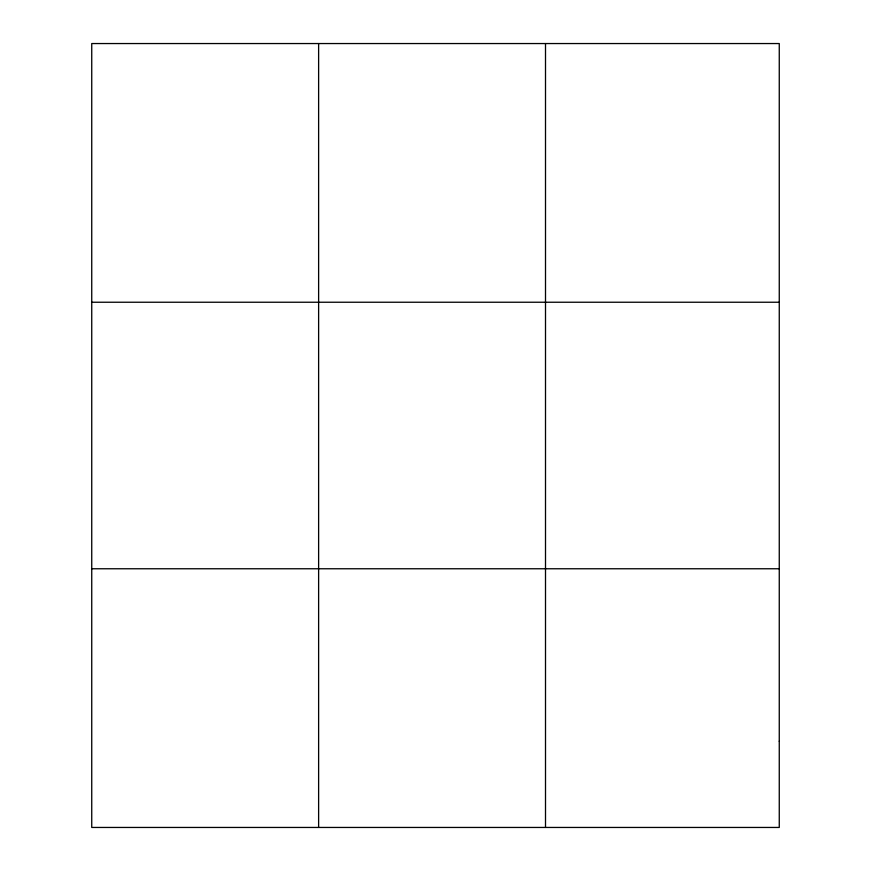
<?xml version="1.0" encoding="UTF-8"?>
<svg xmlns="http://www.w3.org/2000/svg" width="871" height="871" viewBox="0 0 871 871"><rect width="100%" height="100%" fill="white"/><g stroke="black" fill="none" stroke-linecap="round" stroke-linejoin="round"><path stroke-width="1.31" d="M318.623 43.55L318.623 827.45M545.507 43.55L545.507 827.45M91.738 302.237L779.262 302.237M91.738 568.763L779.262 568.763M779.262 741.221L779.262 827.45L91.738 827.45L91.738 43.55L779.262 43.55L779.262 741.221"/></g></svg>
